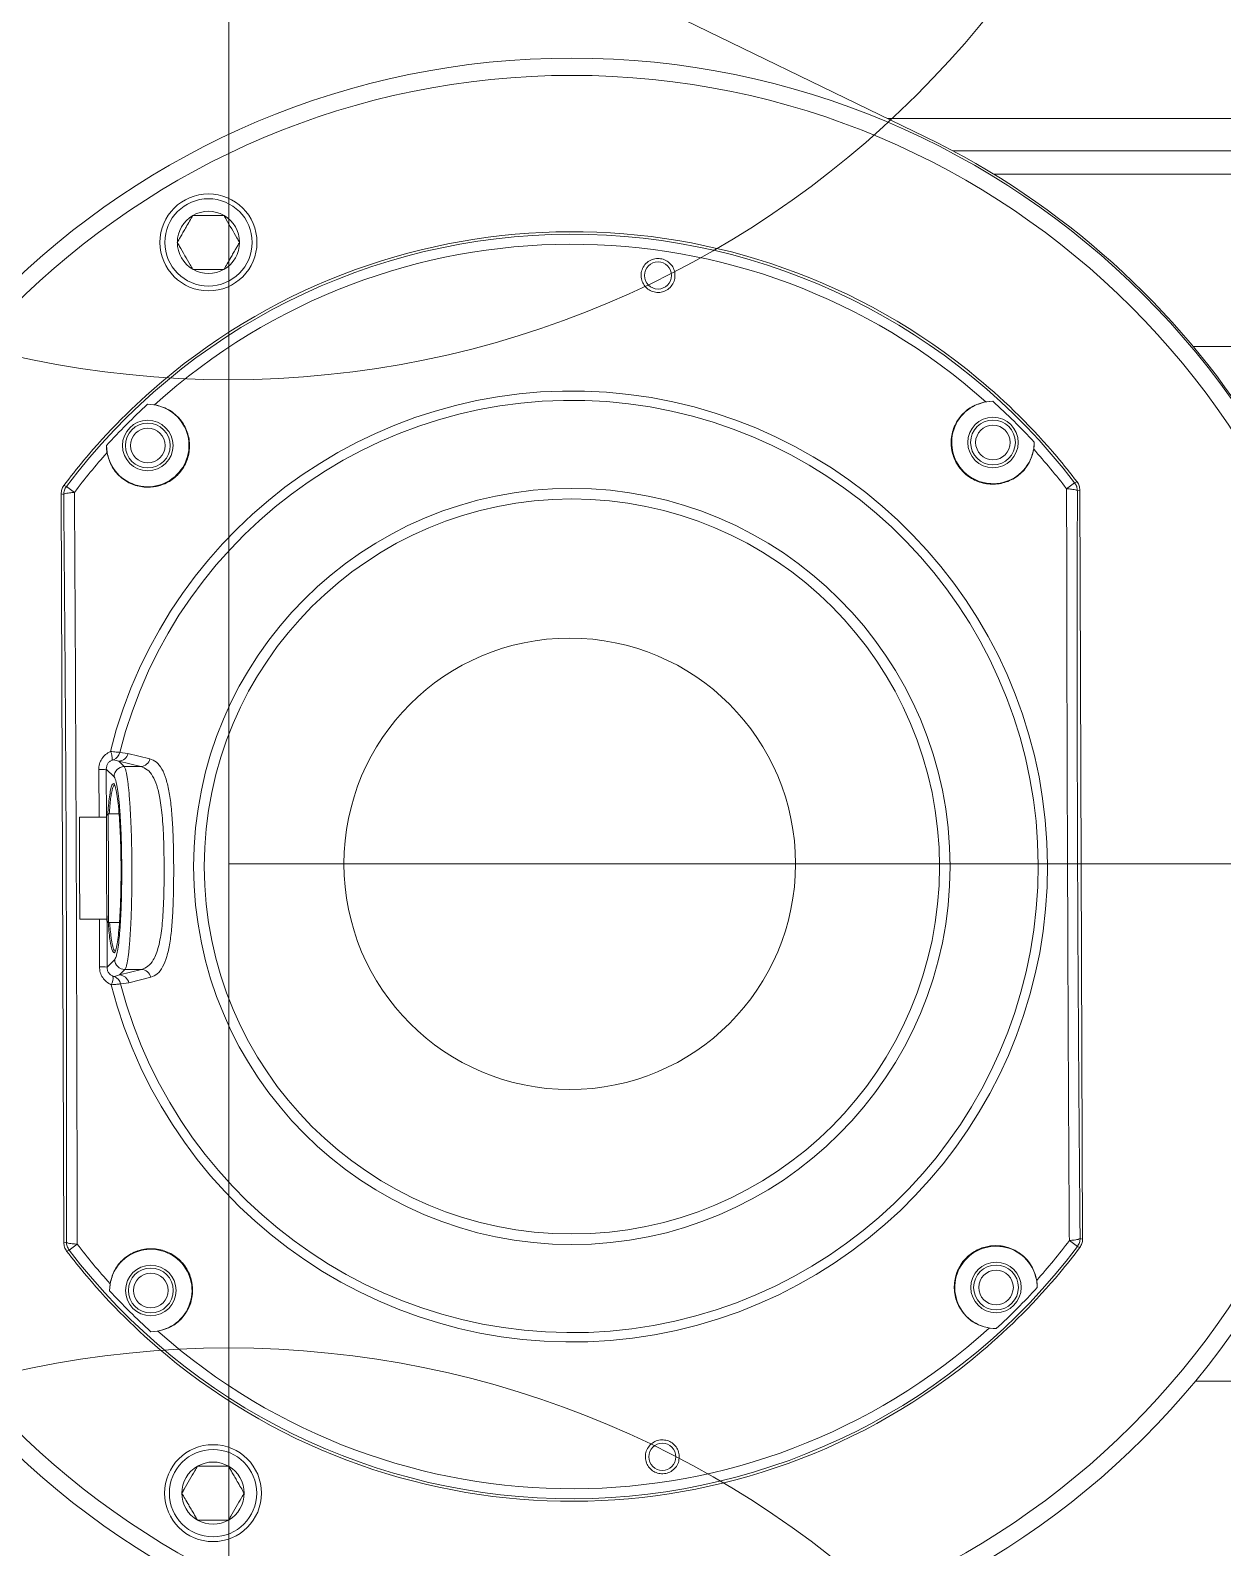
# Model space of a CAD drawing. Header units: millimetres. Extents: x -2048 to 999, y -438 to 438.
# Drawn here: x -765.2 to -589.6, y -100.7 to 122.8 of the extents above; entities that cross this region are included whole.
import ezdxf
from ezdxf.lldxf.tags import DXFTag

# ---------------------------------------------------------------- set-up
doc = ezdxf.new("R2010")
doc.units = ezdxf.units.MM
doc.layers.add('LGV', color=4, linetype='Continuous')
doc.layers.add('Refrence', color=6, linetype='Continuous')
tags = doc.linetypes.add('CENTERX2', pattern=[20.32, 12.7, -2.54, 2.54, -2.54]).pattern_tags.tags
tags[10:11] = [DXFTag(74, 4), DXFTag(75, 0), DXFTag(340, '0'), DXFTag(46, 1.0), DXFTag(50, 0.0), DXFTag(44, 0.0), DXFTag(45, 0.0)]
tags[8:9] = [DXFTag(74, 4), DXFTag(75, 0), DXFTag(340, '0'), DXFTag(46, 1.0), DXFTag(50, 0.0), DXFTag(44, 0.0), DXFTag(45, 0.0)]
tags[6:7] = [DXFTag(74, 4), DXFTag(75, 0), DXFTag(340, '0'), DXFTag(46, 1.0), DXFTag(50, 0.0), DXFTag(44, 0.0), DXFTag(45, 0.0)]
tags[4:5] = [DXFTag(74, 4), DXFTag(75, 0), DXFTag(340, '0'), DXFTag(46, 1.0), DXFTag(50, 0.0), DXFTag(44, 0.0), DXFTag(45, 0.0)]

msp = doc.modelspace()

# ---------------------------------------------------------------- linework, layer by layer
at = {"layer": 'LGV', "linetype": 'Continuous', "lineweight": 15}
for p, q in [((-633.4, 107.09), (-817.49, 196.53)), ((-638.98, 109.8), (-467.66, 109.8)), ((-467.66, 105.03), (-629.35, 105.03)), ((-623.36, 101.6), (-467.66, 101.6)), ((-593.95, 76.2), (-467.66, 76.2)), ((-747.91, 67.68), (-746.88, 67.61)), ((-624.47, 68.05), (-623.44, 68.13)), ((-753.87, 60.57), (-753.95, 61.6)), ((-617.36, 62.09), (-617.43, 61.07)), ((-612.58, 55.23), (-611.41, 56.13)), ((-611.41, 56.13), (-611.04, 56.26)), ((-760.23, -55.83), (-760.63, 54.51)), ((-760.63, 54.51), (-760.26, 54.38)), ((-760.23, 55.71), (-759.86, 55.59)), ((-759.86, 55.59), (-758.68, 54.7)), ((-611, 54.93), (-610.63, 55.05)), ((-610.63, 55.05), (-610.23, -55.28)), ((-752.01, 16.4), (-750.79, 16.26)), ((-750.79, 16.26), (-747.55, 15.47)), ((-755.05, 6.86), (-755.1, 13.87)), ((-753.98, 13.96), (-752.83, 12.82)), ((-753.98, 13.96), (-753.93, 6.36)), ((-752.15, 15.11), (-752.91, 15.33)), ((-752.15, 15.11), (-751.34, 14.32)), ((-748.91, 14.32), (-752.15, 15.11)), ((-748.91, 14.32), (-751.34, 14.32)), ((-753.95, 6.86), (-757.95, 6.85)), ((-757.93, -0.65), (-757.95, 6.85)), ((-753.7, 7.36), (-753.95, 7.11)), ((-753.93, -0.64), (-753.95, 7.11)), ((-752.1, 7.37), (-753.7, 7.36)), ((-753.68, -0.64), (-753.7, 7.36)), ((-757.9, -8.15), (-757.93, -0.65)), ((-753.9, -8.39), (-753.93, -0.64)), ((-753.65, -8.64), (-753.68, -0.64)), ((-757.9, -8.15), (-753.9, -8.14)), ((-754.99, -15.16), (-755, -8.14)), ((-753.9, -8.39), (-753.65, -8.64)), ((-753.88, -7.64), (-753.88, -15.23)), ((-753.65, -8.64), (-752.04, -8.63)), ((-752.74, -14.08), (-753.88, -15.23)), ((-752.03, -16.37), (-748.8, -15.56)), ((-752.03, -16.37), (-751.24, -15.57)), ((-751.24, -15.57), (-748.8, -15.56)), ((-752.79, -16.6), (-752.03, -16.37)), ((-750.66, -17.51), (-751.88, -17.66)), ((-747.43, -16.7), (-750.66, -17.51)), ((-759.86, -55.7), (-760.23, -55.83)), ((-611, -56.37), (-612.18, -55.48)), ((-610.23, -55.28), (-610.6, -55.16)), ((-759.45, -56.91), (-759.82, -57.03)), ((-758.27, -56.01), (-759.45, -56.91)), ((-610.63, -56.49), (-611, -56.37)), ((-753.49, -62.87), (-753.42, -61.84)), ((-616.99, -61.34), (-616.91, -62.38)), ((-746.39, -68.83), (-747.42, -68.91)), ((-622.95, -68.45), (-623.97, -68.38)), ((-593.62, -76.2), (-467.66, -76.2))]:
    msp.add_line(p, q, dxfattribs=at)
for centre, radius in [((-685.43, -0.39), 119.06), ((-685.43, -0.39), 116.52), ((-738.94, 91.53), 7.14), ((-738.94, 91.53), 6.43), ((-672.75, 86.66), 2), ((-747.88, 61.61), 3.72), ((-747.88, 61.61), 3.3), ((-623.43, 62.06), 3.72), ((-623.43, 62.06), 3.3), ((-747.88, 61.61), 2.55), ((-623.43, 62.06), 2.55), ((-685.43, -0.39), 55.69), ((-685.43, -0.39), 54.13), ((-747.43, -62.84), 3.72), ((-747.43, -62.84), 3.3), ((-747.43, -62.84), 2.55), ((-622.98, -62.39), 3.72), ((-622.98, -62.39), 3.3), ((-622.98, -62.39), 2.55), ((-738.27, -92.69), 7.14), ((-738.27, -92.69), 6.43), ((-672.11, -87.34), 2)]:
    msp.add_circle(centre, radius, dxfattribs=at)
at = {"layer": 'LGV', "linetype": 'Continuous', "lineweight": 0}
msp.add_circle((-685.75, 0), 33.25, dxfattribs=at)
at = {"layer": 'LGV', "linetype": 'Continuous', "lineweight": 15}
for centre, radius, start, end in [((-685.43, 0), 119.06, 0.3861, 64.0874), ((-738.94, 91.53), 4.58, 60, 120), ((-738.94, 91.53), 4.58, 120, 180), ((-738.94, 91.53), 4.58, 0, 60), ((-685.43, -0.39), 93.13, 37.3639, 143.0534), ((-685.43, -0.39), 93.5, 50.2087, 130.2087), ((-685.43, -0.39), 91.65, 48.3106, 132.1067), ((-738.94, 91.53), 4.58, 180, 240), ((-738.94, 91.53), 4.58, 300, 0), ((-738.94, 91.53), 4.58, 240, 300), ((-685.43, -0.39), 93.5, 130.2087, 140.2087), ((-685.43, -0.39), 70.03, 194.407, 166.0103), ((-685.43, -0.39), 93.5, 40.2087, 50.2087), ((-747.88, 61.61), 6.07, 180.0715, 90.2087), ((-685.43, -0.39), 92.4, 132.5503, 137.8633), ((-685.43, -0.39), 68.66, 194.5725, 165.8448), ((-623.43, 62.06), 6.07, 90.0715, 0.2087), ((-685.43, -0.39), 92.4, 42.5503, 47.8633), ((-685.43, -0.39), 91.65, 138.3106, 143.0534), ((-685.43, -0.39), 91.65, 37.3639, 42.1067), ((-685.43, -0.39), 93.5, 140.2087, 143.1308), ((-685.43, -0.39), 93.5, 37.2865, 40.2087), ((-755.24, 15.49), 2.14, 354.5753, 29.3305), ((-753.44, 16.7), 1.46, 291.3842, 348.5269), ((-752.23, 16.6), 1.49, 273.3356, 346.901), ((-754.97, 19.61), 5.74, 268.6894, 279.864), ((-751.33, 12.81), 1.51, 90.7168, 179.7005), ((-749, 15.81), 1.49, 273.3346, 346.8742), ((-754.82, -20.89), 5.74, 80.5533, 91.7279), ((-751.23, -14.06), 1.51, 180.7168, 269.7005), ((-748.88, -17.04), 1.49, 13.5431, 87.0827), ((-755.13, -16.78), 2.14, 331.0869, 5.842), ((-753.32, -17.97), 1.46, 11.8904, 69.0331), ((-752.11, -17.86), 1.49, 13.5163, 87.0818), ((-685.43, -0.39), 91.65, 318.3106, 323.0534), ((-685.43, -0.39), 93.5, 217.2865, 220.2087), ((-685.43, -0.39), 93.13, 217.3639, 323.0534), ((-685.43, -0.39), 91.65, 217.3639, 222.1067), ((-747.43, -62.84), 6.07, 270.0715, 180.2087), ((-622.98, -62.39), 6.07, 0.0715, 270.2087), ((-685.43, -0.39), 93.5, 320.2087, 323.1308), ((-685.43, -0.39), 93.5, 310.2087, 320.2087), ((-685.43, -0.39), 93.5, 220.2087, 230.2087), ((-685.43, -0.39), 92.4, 312.5503, 317.8633), ((-685.43, -0.39), 92.4, 222.5503, 227.8633), ((-685.43, -0.39), 91.65, 228.3106, 312.1067), ((-685.43, -0.39), 93.5, 230.2087, 310.2087), ((-738.27, -92.69), 4.58, 120, 180), ((-738.27, -92.69), 4.58, 60, 120), ((-738.27, -92.69), 4.58, 0, 60), ((-738.27, -92.69), 4.58, 180, 240), ((-738.27, -92.69), 4.58, 300, 0), ((-738.27, -92.69), 4.58, 240, 300)]:
    msp.add_arc(centre, radius, start, end, dxfattribs=at)
for points, knots in [([(-741.24, 95.5), (-741.39, 95.23), (-741.71, 94.68), (-742.18, 93.86), (-742.61, 93.12), (-742.95, 92.53), (-743.26, 92), (-743.44, 91.69), (-743.53, 91.53)], [0, 0, 0, 0, 0.216131, 0.439651, 0.593267, 0.752016, 0.87544, 1, 1, 1, 1]), ([(-736.65, 95.5), (-736.97, 95.5), (-737.61, 95.5), (-738.54, 95.5), (-739.4, 95.5), (-740.09, 95.5), (-740.7, 95.5), (-741.06, 95.5), (-741.24, 95.5)], [0, 0, 0, 0, 0.216131, 0.439651, 0.593267, 0.752016, 0.87544, 1, 1, 1, 1]), ([(-734.36, 91.53), (-734.49, 91.76), (-734.86, 92.39), (-735.53, 93.56), (-736.19, 94.69), (-736.54, 95.31), (-736.65, 95.5)], [0, 0, 0, 0, 0.180942, 0.506293, 0.843975, 1, 1, 1, 1]), ([(-743.53, 91.53), (-743.42, 91.34), (-743.06, 90.72), (-742.41, 89.59), (-741.73, 88.42), (-741.37, 87.79), (-741.24, 87.56)], [0, 0, 0, 0, 0.156025, 0.493707, 0.819058, 1, 1, 1, 1]), ([(-736.65, 87.56), (-736.5, 87.83), (-736.18, 88.39), (-735.71, 89.2), (-735.28, 89.94), (-734.94, 90.53), (-734.63, 91.07), (-734.45, 91.38), (-734.36, 91.53)], [0, 0, 0, 0, 0.216131, 0.439651, 0.593267, 0.752016, 0.87544, 1, 1, 1, 1]), ([(-741.24, 87.56), (-740.92, 87.56), (-740.28, 87.56), (-739.35, 87.56), (-738.49, 87.56), (-737.8, 87.56), (-737.19, 87.56), (-736.83, 87.56), (-736.65, 87.56)], [0, 0, 0, 0, 0.216131, 0.439651, 0.593267, 0.752016, 0.87544, 1, 1, 1, 1]), ([(-670.25, 86.67), (-670.27, 86.38), (-670.33, 85.8), (-670.79, 85.03), (-671.45, 84.46), (-672.27, 84.16), (-673.12, 84.14), (-673.92, 84.4), (-674.58, 84.9), (-675.05, 85.58), (-675.22, 86.2), (-675.26, 86.85), (-675.15, 87.52), (-674.71, 88.29), (-674.04, 88.86), (-673.22, 89.16), (-672.37, 89.18), (-671.58, 88.92), (-670.91, 88.42), (-670.44, 87.74), (-670.26, 87.12), (-670.25, 86.75), (-670.25, 86.67)], [0, 0, 0, 0, 0.056393, 0.112799, 0.168676, 0.222874, 0.275156, 0.326218, 0.377264, 0.429434, 0.483381, 0.500202, 0.556536, 0.612888, 0.668582, 0.72261, 0.7749, 0.826129, 0.877339, 0.929525, 0.983319, 1, 1, 1, 1]), ([(-746.88, 67.61), (-746.2, 67.43), (-744.83, 67.06), (-743.17, 65.69), (-742.04, 63.87), (-741.6, 61.75), (-741.92, 59.62), (-742.91, 57.77), (-744.41, 56.38), (-746.14, 55.61), (-748.03, 55.37), (-749.97, 55.71), (-751.81, 56.77), (-753.27, 58.42), (-753.67, 59.84), (-753.87, 60.57)], [0, 0, 0, 0, 0.079065, 0.158076, 0.238386, 0.318756, 0.397313, 0.472941, 0.546055, 0.618348, 0.677903, 0.756704, 0.835441, 0.915679, 1, 1, 1, 1]), ([(-617.43, 61.07), (-617.61, 60.38), (-617.98, 59.01), (-619.35, 57.35), (-621.17, 56.22), (-623.29, 55.79), (-625.42, 56.1), (-627.27, 57.09), (-628.67, 58.6), (-629.43, 60.32), (-629.68, 62.22), (-629.33, 64.15), (-628.27, 65.99), (-626.62, 67.45), (-625.2, 67.85), (-624.47, 68.05)], [0, 0, 0, 0, 0.079065, 0.158076, 0.238386, 0.318756, 0.397313, 0.472941, 0.546055, 0.618348, 0.677903, 0.756704, 0.835441, 0.915679, 1, 1, 1, 1]), ([(-611.04, 56.26), (-610.97, 56.16), (-610.85, 55.98), (-610.68, 55.58), (-610.65, 55.26), (-610.63, 55.05)], [0, 0, 0, 0, 0.261265, 0.518545, 1, 1, 1, 1]), ([(-760.23, 55.71), (-760.29, 55.62), (-760.42, 55.43), (-760.58, 55.03), (-760.61, 54.71), (-760.63, 54.51)], [0, 0, 0, 0, 0.2612652, 0.5185445, 1, 1, 1, 1]), ([(-758.68, 54.7), (-758.93, 54.69), (-759.35, 54.66), (-759.85, 54.58), (-760.18, 54.49), (-760.23, 54.42), (-760.26, 54.38)], [0, 0, 0, 0, 0.296184, 0.499883, 0.756967, 1, 1, 1, 1]), ([(-760.26, 54.38), (-760.21, 49.14), (-760.12, 38.7), (-760, 22.99), (-759.91, 7.29), (-759.86, -8.43), (-759.83, -24.17), (-759.83, -39.95), (-759.85, -50.44), (-759.86, -55.7)], [0, 0, 0, 0, 0.1437324, 0.2864462, 0.4283016, 0.5699423, 0.7121953, 0.8556469, 1, 1, 1, 1]), ([(-758.68, 54.7), (-758.65, 50.1), (-758.59, 40.91), (-758.52, 27.08), (-758.46, 13.22), (-758.42, 3.97), (-758.4, -0.65)], [0, 0, 0, 0, 0.251076, 0.501279, 0.750781, 1, 1, 1, 1]), ([(-612.45, -0.12), (-612.47, 4.49), (-612.5, 13.73), (-612.54, 27.58), (-612.57, 41.43), (-612.58, 50.63), (-612.58, 55.23)], [0, 0, 0, 0, 0.248622, 0.498137, 0.748862, 1, 1, 1, 1]), ([(-611, 54.93), (-611.02, 54.96), (-611.08, 55.03), (-611.41, 55.12), (-611.91, 55.2), (-612.33, 55.22), (-612.58, 55.23)], [0, 0, 0, 0, 0.243033, 0.500117, 0.70383, 1, 1, 1, 1]), ([(-610.6, -55.16), (-610.64, -49.92), (-610.74, -39.48), (-610.85, -23.76), (-610.94, -8.06), (-611, 7.65), (-611.03, 23.39), (-611.02, 39.17), (-611.01, 49.66), (-611, 54.93)], [0, 0, 0, 0, 0.1437324, 0.2864462, 0.4283016, 0.5699423, 0.7121953, 0.8556469, 1, 1, 1, 1]), ([(-755.1, 13.87), (-755.08, 14.16), (-755.04, 14.72), (-754.67, 15.49), (-754.11, 16.14), (-753.62, 16.41), (-753.38, 16.54)], [0, 0, 0, 0, 0.2495035, 0.4991121, 0.7489654, 1, 1, 1, 1]), ([(-752.01, 16.4), (-752.07, 16.42), (-752.2, 16.44), (-752.53, 16.47), (-752.92, 16.51), (-753.22, 16.53), (-753.38, 16.54)], [0, 0, 0, 0, 0.2496725, 0.4992789, 0.7492418, 1, 1, 1, 1]), ([(-753.11, 15.29), (-753.24, 15.23), (-753.48, 15.1), (-753.76, 14.78), (-753.96, 14.39), (-753.97, 14.1), (-753.98, 13.96)], [0, 0, 0, 0, 0.262732, 0.501387, 0.74731, 1, 1, 1, 1]), ([(-752.91, 15.33), (-752.93, 15.33), (-752.96, 15.34), (-753.03, 15.32), (-753.09, 15.3), (-753.11, 15.29)], [0, 0, 0, 0, 0.49969, 0.766116, 1, 1, 1, 1]), ([(-751.34, 14.32), (-751.31, 14.27), (-751.25, 14.19), (-751.17, 13.96), (-751.09, 13.69), (-751.01, 13.33), (-750.92, 12.85), (-750.83, 12.21), (-750.74, 11.51), (-750.62, 10.35), (-750.51, 8.91), (-750.41, 7.22), (-750.33, 5.35), (-750.24, 2.74), (-750.2, -0.62), (-750.22, -3.42), (-750.26, -5.59), (-750.31, -7.56), (-750.39, -9.2), (-750.47, -10.51), (-750.52, -11.27), (-750.58, -12.02), (-750.65, -12.76), (-750.73, -13.46), (-750.82, -14.1), (-750.93, -14.71), (-751.07, -15.29), (-751.18, -15.47), (-751.24, -15.57)], [0, 0, 0, 0, 0.027158, 0.051935, 0.074329, 0.094342, 0.125564, 0.155379, 0.183786, 0.210785, 0.28143, 0.31543, 0.348518, 0.424896, 0.499951, 0.575006, 0.613089, 0.651508, 0.718513, 0.741693, 0.76528, 0.789274, 0.816273, 0.844679, 0.874494, 0.905717, 0.948103, 1, 1, 1, 1]), ([(-748.8, -15.56), (-748.47, -15.44), (-747.82, -15.19), (-747.12, -14.32), (-746.63, -13.29), (-746.28, -12.19), (-746.01, -10.93), (-745.81, -9.51), (-745.66, -7.93), (-745.55, -5.94), (-745.48, -3.47), (-745.46, -0.92), (-745.49, 1.36), (-745.53, 3.21), (-745.6, 5.01), (-745.72, 6.72), (-745.88, 8.3), (-746.12, 9.96), (-746.52, 11.59), (-747.14, 13), (-747.93, 13.96), (-748.58, 14.2), (-748.91, 14.32)], [0, 0, 0, 0, 0.062527, 0.125194, 0.166033, 0.207691, 0.250235, 0.289207, 0.330856, 0.375213, 0.434965, 0.500088, 0.544158, 0.585824, 0.625097, 0.669471, 0.711137, 0.750127, 0.813514, 0.875001, 0.937556, 1, 1, 1, 1]), ([(-747.55, 15.47), (-747.22, 15.34), (-746.57, 15.08), (-745.78, 14.04), (-745.15, 12.53), (-744.69, 10.54), (-744.38, 8.15), (-744.19, 5.43), (-744.09, 2.47), (-744.07, 0.42), (-744.06, -0.6)], [0, 0, 0, 0, 0.124988, 0.25018, 0.374844, 0.500123, 0.624735, 0.750112, 0.874776, 1, 1, 1, 1]), ([(-753.77, 7.3), (-753.73, 7.74), (-753.66, 8.7), (-753.52, 9.93), (-753.35, 10.96), (-753.16, 11.67), (-753.02, 11.76), (-752.94, 11.8)], [0, 0, 0, 0, 0.160451, 0.351708, 0.557061, 0.77442, 1, 1, 1, 1]), ([(-753.55, 7.36), (-753.49, 8.17), (-753.39, 9.38), (-753.21, 10.49), (-753.09, 11.03), (-752.97, 11.36), (-752.87, 11.56), (-752.79, 11.59), (-752.75, 11.6)], [0, 0, 0, 0, 0.320149, 0.480771, 0.659897, 0.747192, 0.860572, 1, 1, 1, 1]), ([(-752.94, 11.8), (-752.94, 11.8), (-752.87, 11.89), (-752.72, 11.59), (-752.51, 10.88), (-752.32, 9.67), (-752.15, 8.14), (-752.02, 6.4), (-751.93, 4.57), (-751.84, 2.26), (-751.81, -0.07), (-751.81, -2.31), (-751.84, -4.04), (-751.89, -5.83), (-751.97, -7.66), (-752.09, -9.4), (-752.24, -10.93), (-752.43, -12.14), (-752.63, -12.85), (-752.78, -13.15), (-752.85, -13.07), (-752.85, -13.07)], [0, 0, 0, 0, 0.00016, 0.064863, 0.129547, 0.192897, 0.253759, 0.311247, 0.364788, 0.414104, 0.4999, 0.542888, 0.585896, 0.635212, 0.688753, 0.746241, 0.807103, 0.870453, 0.935137, 0.99984, 1, 1, 1, 1]), ([(-752.83, 12.82), (-752.72, 12.61), (-752.55, 12.28), (-752.32, 11.03), (-752.18, 9.87), (-752.06, 8.69), (-751.98, 7.66), (-751.91, 6.51), (-751.82, 4.8), (-751.74, 2.42), (-751.7, -0.63), (-751.72, -3.68), (-751.79, -6.51), (-751.9, -8.56), (-752, -9.95), (-752.1, -11.13), (-752.24, -12.3), (-752.41, -13.24), (-752.57, -13.84), (-752.68, -14), (-752.74, -14.08)], [0, 0, 0, 0, 0.094142, 0.149515, 0.210564, 0.24386, 0.27713, 0.312809, 0.348462, 0.423244, 0.499935, 0.576626, 0.651408, 0.722639, 0.755923, 0.789206, 0.850254, 0.905627, 0.952804, 1, 1, 1, 1]), ([(-758.4, -0.65), (-758.39, -5.26), (-758.36, -14.5), (-758.32, -28.36), (-758.29, -42.21), (-758.28, -51.41), (-758.27, -56.01)], [0, 0, 0, 0, 0.2486222, 0.4981374, 0.7488621, 1, 1, 1, 1]), ([(-744.06, -0.6), (-744.06, -1.62), (-744.07, -3.67), (-744.15, -6.62), (-744.32, -9.35), (-744.61, -11.75), (-745.05, -13.73), (-745.67, -15.25), (-746.45, -16.3), (-747.11, -16.56), (-747.43, -16.7)], [0, 0, 0, 0, 0.124916, 0.249744, 0.37496, 0.49954, 0.624885, 0.749521, 0.874894, 1, 1, 1, 1]), ([(-612.18, -55.48), (-612.21, -50.87), (-612.27, -41.69), (-612.34, -27.85), (-612.4, -13.99), (-612.43, -4.74), (-612.45, -0.12)], [0, 0, 0, 0, 0.251076, 0.501279, 0.750781, 1, 1, 1, 1]), ([(-752.85, -13.07), (-752.93, -13.02), (-753.07, -12.93), (-753.27, -12.23), (-753.45, -11.2), (-753.59, -9.97), (-753.67, -9.01), (-753.71, -8.57)], [0, 0, 0, 0, 0.22558, 0.442939, 0.648292, 0.839549, 1, 1, 1, 1]), ([(-752.66, -12.87), (-752.72, -12.84), (-752.83, -12.78), (-752.97, -12.41), (-753.08, -11.97), (-753.18, -11.47), (-753.29, -10.75), (-753.4, -9.85), (-753.47, -9.01), (-753.5, -8.63)], [0, 0, 0, 0, 0.198467, 0.338753, 0.459877, 0.572794, 0.677495, 0.85722, 1, 1, 1, 1]), ([(-753.25, -17.81), (-753.5, -17.68), (-753.99, -17.42), (-754.55, -16.78), (-754.92, -16.01), (-754.97, -15.44), (-754.99, -15.16)], [0, 0, 0, 0, 0.249619, 0.499265, 0.749109, 1, 1, 1, 1]), ([(-753.88, -15.23), (-753.87, -15.38), (-753.85, -15.67), (-753.65, -16.06), (-753.36, -16.37), (-753.12, -16.49), (-753, -16.56)], [0, 0, 0, 0, 0.253664, 0.500632, 0.738334, 1, 1, 1, 1]), ([(-753.25, -17.81), (-753.1, -17.8), (-752.79, -17.78), (-752.4, -17.74), (-752.08, -17.7), (-751.95, -17.67), (-751.88, -17.66)], [0, 0, 0, 0, 0.250758, 0.500721, 0.750327, 1, 1, 1, 1]), ([(-753, -16.56), (-752.97, -16.57), (-752.92, -16.59), (-752.84, -16.6), (-752.81, -16.6), (-752.79, -16.6)], [0, 0, 0, 0, 0.233843, 0.50026, 1, 1, 1, 1]), ([(-759.82, -57.03), (-759.88, -56.94), (-760.01, -56.75), (-760.18, -56.35), (-760.21, -56.03), (-760.23, -55.83)], [0, 0, 0, 0, 0.261265, 0.518545, 1, 1, 1, 1]), ([(-759.86, -55.7), (-759.83, -55.74), (-759.78, -55.81), (-759.44, -55.9), (-758.95, -55.97), (-758.52, -55.99), (-758.27, -56.01)], [0, 0, 0, 0, 0.243033, 0.500117, 0.70383, 1, 1, 1, 1]), ([(-612.18, -55.48), (-611.93, -55.46), (-611.51, -55.43), (-611.01, -55.35), (-610.68, -55.26), (-610.62, -55.19), (-610.6, -55.16)], [0, 0, 0, 0, 0.296184, 0.499883, 0.756967, 1, 1, 1, 1]), ([(-610.23, -55.28), (-610.23, -55.39), (-610.24, -55.62), (-610.35, -56.04), (-610.52, -56.31), (-610.63, -56.49)], [0, 0, 0, 0, 0.261265, 0.518545, 1, 1, 1, 1]), ([(-753.42, -61.84), (-753.24, -61.16), (-752.88, -59.79), (-751.5, -58.13), (-749.69, -57), (-747.56, -56.56), (-745.44, -56.87), (-743.58, -57.87), (-742.19, -59.37), (-741.42, -61.1), (-741.18, -62.99), (-741.53, -64.93), (-742.59, -66.77), (-744.23, -68.23), (-745.66, -68.63), (-746.39, -68.83)], [0, 0, 0, 0, 0.079065, 0.158076, 0.238386, 0.318756, 0.397313, 0.472941, 0.546055, 0.618348, 0.677903, 0.756704, 0.835441, 0.915679, 1, 1, 1, 1]), ([(-623.97, -68.38), (-624.66, -68.2), (-626.03, -67.84), (-627.69, -66.46), (-628.82, -64.64), (-629.25, -62.52), (-628.94, -60.4), (-627.95, -58.54), (-626.44, -57.15), (-624.72, -56.38), (-622.82, -56.14), (-620.89, -56.49), (-619.05, -57.55), (-617.59, -59.19), (-617.19, -60.62), (-616.99, -61.34)], [0, 0, 0, 0, 0.079065, 0.158076, 0.238386, 0.318756, 0.397313, 0.472941, 0.546055, 0.618348, 0.677903, 0.756704, 0.835441, 0.915679, 1, 1, 1, 1]), ([(-669.61, -87.33), (-669.64, -87.62), (-669.69, -88.19), (-670.14, -88.95), (-670.8, -89.52), (-671.59, -89.83), (-672.43, -89.86), (-673.23, -89.63), (-673.9, -89.15), (-674.4, -88.46), (-674.59, -87.82), (-674.63, -87.16), (-674.52, -86.49), (-674.08, -85.72), (-673.42, -85.15), (-672.62, -84.85), (-671.79, -84.82), (-671, -85.05), (-670.32, -85.53), (-669.83, -86.22), (-669.63, -86.86), (-669.62, -87.23), (-669.61, -87.33)], [0, 0, 0, 0, 0.055502, 0.111049, 0.165378, 0.217929, 0.269267, 0.320402, 0.372362, 0.42586, 0.481045, 0.4998, 0.555485, 0.611213, 0.665727, 0.718301, 0.769488, 0.820446, 0.872363, 0.925994, 0.981382, 1, 1, 1, 1]), ([(-740.57, -88.72), (-740.7, -88.95), (-741.06, -89.58), (-741.74, -90.75), (-742.39, -91.88), (-742.74, -92.5), (-742.86, -92.69)], [0, 0, 0, 0, 0.1809422, 0.5062926, 0.8439745, 1, 1, 1, 1]), ([(-735.98, -88.72), (-736.3, -88.72), (-736.93, -88.72), (-737.87, -88.72), (-738.73, -88.72), (-739.41, -88.72), (-740.03, -88.72), (-740.39, -88.72), (-740.57, -88.72)], [0, 0, 0, 0, 0.216131, 0.439651, 0.593267, 0.752016, 0.87544, 1, 1, 1, 1]), ([(-733.69, -92.69), (-733.85, -92.42), (-734.17, -91.87), (-734.64, -91.06), (-735.07, -90.31), (-735.41, -89.72), (-735.71, -89.19), (-735.89, -88.88), (-735.98, -88.72)], [0, 0, 0, 0, 0.216131, 0.439651, 0.593267, 0.752016, 0.87544, 1, 1, 1, 1]), ([(-742.86, -92.69), (-742.7, -92.96), (-742.38, -93.52), (-741.91, -94.33), (-741.48, -95.07), (-741.14, -95.67), (-740.83, -96.2), (-740.65, -96.51), (-740.57, -96.66)], [0, 0, 0, 0, 0.216131, 0.439651, 0.593267, 0.752016, 0.87544, 1, 1, 1, 1]), ([(-735.98, -96.66), (-735.87, -96.47), (-735.51, -95.85), (-734.86, -94.72), (-734.19, -93.55), (-733.82, -92.92), (-733.69, -92.69)], [0, 0, 0, 0, 0.156025, 0.493707, 0.819058, 1, 1, 1, 1]), ([(-740.57, -96.66), (-740.25, -96.66), (-739.61, -96.66), (-738.67, -96.66), (-737.82, -96.66), (-737.13, -96.66), (-736.52, -96.66), (-736.16, -96.66), (-735.98, -96.66)], [0, 0, 0, 0, 0.216131, 0.439651, 0.593267, 0.752016, 0.87544, 1, 1, 1, 1])]:
    msp.add_open_spline(points, degree=3, knots=knots, dxfattribs=at)
for points in [[(-611, 54.93), (-611.02, 55.14), (-611.05, 55.58), (-611.29, 55.95), (-611.41, 56.13)], [(-759.86, 55.59), (-759.98, 55.41), (-760.21, 55.04), (-760.24, 54.6), (-760.26, 54.38)], [(-759.86, -55.7), (-759.84, -55.92), (-759.8, -56.35), (-759.57, -56.72), (-759.45, -56.91)], [(-611, -56.37), (-610.88, -56.18), (-610.65, -55.81), (-610.61, -55.38), (-610.6, -55.16)]]:
    msp.add_open_spline(points, degree=3, dxfattribs=at)
at = {"layer": 'Refrence', "linetype": 'CENTERX2', "lineweight": 0}
for p, q in [((-735.96, 214.63), (-735.96, -214.63)), ((735.97, 0), (-735.96, 0))]:
    msp.add_line(p, q, dxfattribs=at)
at = {"layer": 'Refrence', "linetype": 'Continuous', "lineweight": 0}
for centre in [(-735.96, 214.63), (-735.96, -214.63)]:
    msp.add_circle(centre, 143.32, dxfattribs=at)

doc.saveas('drawing.dxf')
